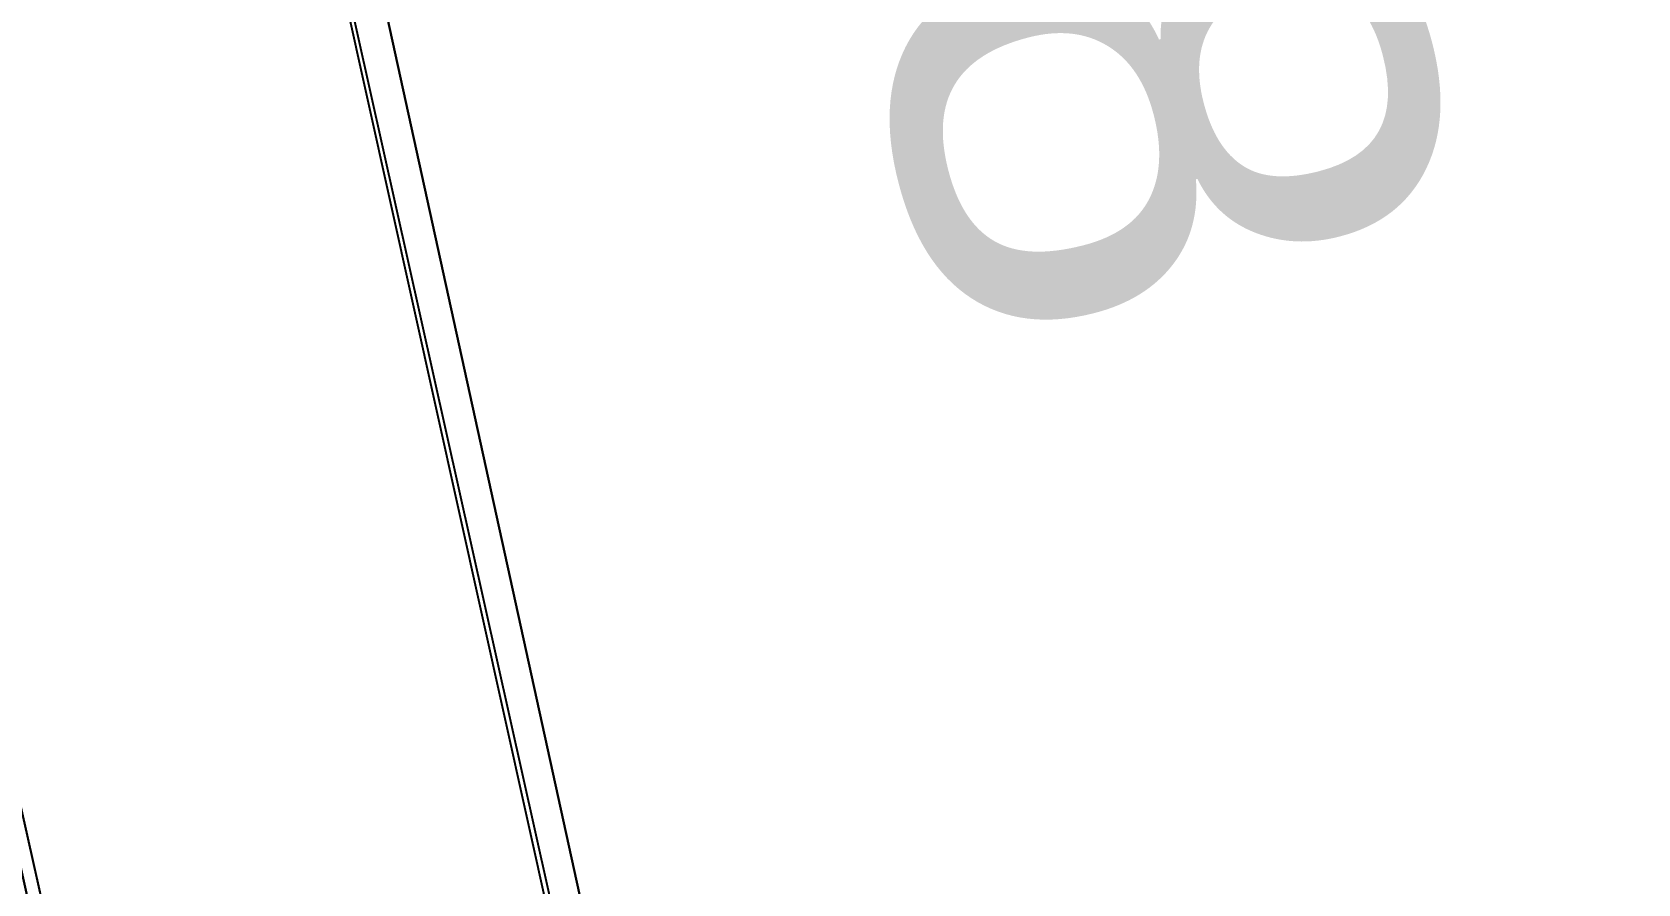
# Model space of a CAD drawing. Header units: inches. Extents: x -1841 to -80, y -100 to 1021.
# Drawn here: x -659 to -651.12, y 493.38 to 497.56 of the extents above; entities that cross this region are included whole.
import ezdxf

# ---------------------------------------------------------------- set-up
doc = ezdxf.new("R2010")
doc.units = ezdxf.units.IN
doc.header["$MEASUREMENT"] = 0
doc.layers.add('PDF_Geometry', color=7, linetype='Continuous', true_color=0x777777)
doc.styles.get("Standard").update_dxf_attribs({"font": 'arial.ttf'})

msp = doc.modelspace()

# ---------------------------------------------------------------- linework, layer by layer
at = {"layer": 'PDF_Geometry', "color": 7, "lineweight": 25}
for points in [[(-666.6241, 527.5669), (-655.0425, 475.8634), (-652.7262, 476.3598), (-623.2759, 482.8951), (-622.8623, 480.9097), (-620.4632, 481.4061), (-621.125, 484.4669), (-609.7916, 486.9487), (-610.288, 489.3477), (-621.7041, 486.8659), (-624.1031, 486.2869), (-653.4707, 479.7515), (-670.9258, 558.4235), (-669.354, 558.8372), (-670.3467, 563.3043), (-674.8966, 562.3116), (-673.9039, 557.7617), (-673.3248, 557.9272), (-673.3248, 557.8445)], [(-663.315, 533.854), (-665.3832, 533.4404), (-657.5243, 498.1166), (-653.4707, 479.917), (-653.4707, 479.8343), (-621.9523, 486.7832), (-621.9523, 486.9487), (-621.9523, 486.8659)], [(-623.2759, 482.8951), (-655.0425, 475.8634), (-666.6241, 527.5669), (-655.1252, 475.7807), (-666.6241, 527.5669)], [(-657.3588, 498.1166), (-653.388, 479.9997), (-657.3588, 498.1166), (-657.5243, 498.1166)]]:
    msp.add_lwpolyline(points, dxfattribs=at)

# ---------------------------------------------------------------- texts
at = {"color": 7, "lineweight": 25}
msp.add_text('BBH8', height=2.63101, rotation=284.483, dxfattribs=at).set_placement((-656.8542, 505.1407))

doc.saveas('drawing.dxf')
